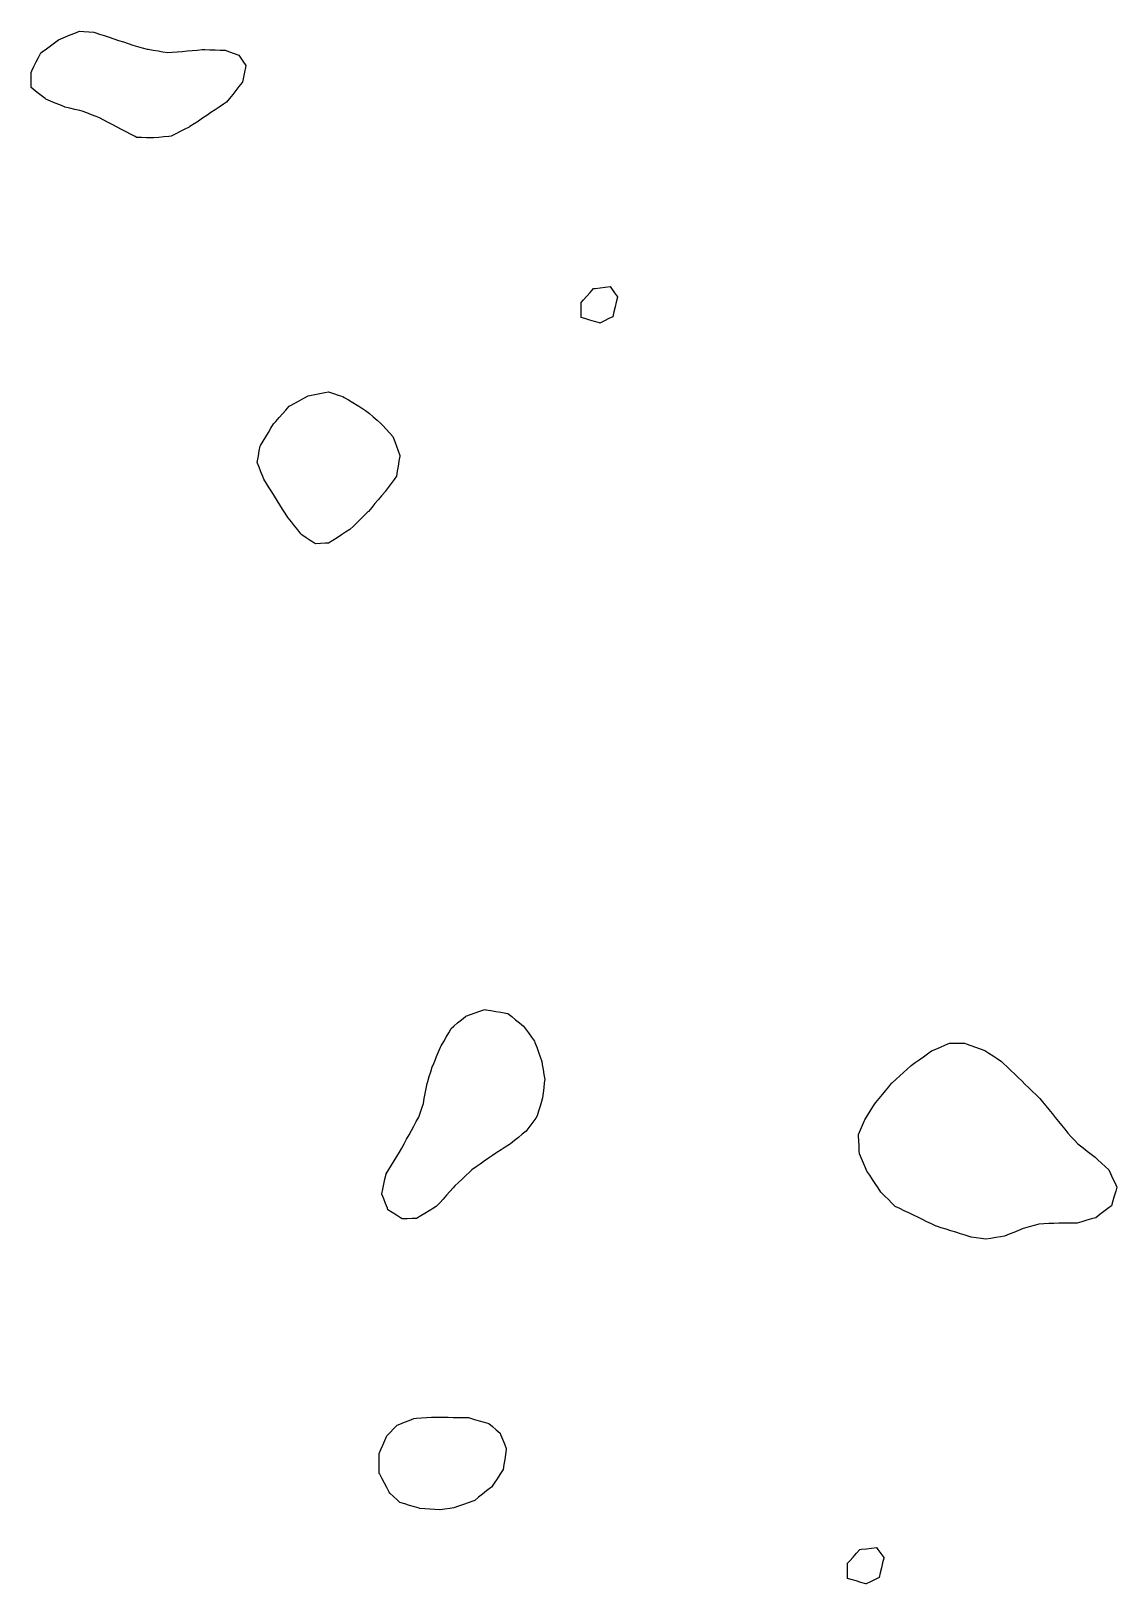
# Model space of a CAD drawing. Header units: millimetres. Extents: x 230 to 3347, y 514 to 5196.
# Drawn here: x 2498.2 to 2714, y 2595 to 2903.4 of the extents above; entities that cross this region are included whole.
import ezdxf

# ---------------------------------------------------------------- set-up
doc = ezdxf.new("R2010")
doc.units = ezdxf.units.MM
for name, color, linetype in [('ALL_HOLES', 1, 'Continuous'), ('OUTLINE_ISLAND_01_HOLE_132', 1, 'Continuous'), ('OUTLINE_ISLAND_01_HOLE_136', 1, 'Continuous'), ('OUTLINE_ISLAND_01_HOLE_141', 1, 'Continuous'), ('OUTLINE_ISLAND_01_HOLE_143', 1, 'Continuous'), ('OUTLINE_ISLAND_01_HOLE_149', 1, 'Continuous'), ('OUTLINE_ISLAND_01_HOLE_150', 1, 'Continuous'), ('OUTLINE_ISLAND_01_HOLE_156', 1, 'Continuous')]:
    doc.layers.add(name, color=color, linetype=linetype)

msp = doc.modelspace()

# ---------------------------------------------------------------- linework, layer by layer
at = {"layer": 'ALL_HOLES'}
for points in [[(2498.1943, 2892.2482), (2498.1943, 2893.2482), (2498.1943, 2894.2482), (2498.1943, 2895.2482), (2498.3299, 2895.521), (2498.7752, 2896.4164), (2499.2205, 2897.3117), (2499.6658, 2898.2071), (2500.1111, 2899.1025), (2500.4351, 2899.3386), (2501.2432, 2899.9276), (2502.0513, 2900.5166), (2502.8594, 2901.1057), (2503.6675, 2901.6947), (2504.1262, 2901.8889), (2505.047, 2902.2788), (2505.9679, 2902.6687), (2506.8887, 2903.0586), (2507.8096, 2903.4484), (2508.6692, 2903.3821), (2509.6662, 2903.305), (2510.6633, 2903.228), (2510.8505, 2903.1665), (2511.8005, 2902.8543), (2512.7505, 2902.5421), (2513.7006, 2902.2299), (2514.6506, 2901.9177), (2515.6006, 2901.6055), (2516.5506, 2901.2934), (2517.5006, 2900.9812), (2518.4506, 2900.669), (2519.3433, 2900.4132), (2520.3046, 2900.1378), (2521.2659, 2899.8624), (2521.452, 2899.831), (2522.438, 2899.6644), (2523.424, 2899.4979), (2524.4101, 2899.3313), (2525.3961, 2899.1647), (2526.2134, 2899.2373), (2527.2095, 2899.3257), (2528.2055, 2899.4142), (2529.2016, 2899.5026), (2530.1977, 2899.5911), (2531.1938, 2899.6795), (2532.1899, 2899.7679), (2532.7499, 2899.7524), (2533.7495, 2899.7246), (2534.7491, 2899.6968), (2535.7488, 2899.669), (2536.7484, 2899.6412), (2537.6151, 2899.3289), (2538.5559, 2898.99), (2539.4967, 2898.6511), (2539.7443, 2898.2807), (2540.3, 2897.4494), (2540.8557, 2896.618), (2540.7794, 2896.2348), (2540.5839, 2895.2541), (2540.3885, 2894.2734), (2540.1931, 2893.2927), (2540.1271, 2893.2095), (2539.5049, 2892.4267), (2538.8828, 2891.6438), (2538.2606, 2890.8609), (2537.6384, 2890.078), (2537.0163, 2889.2951), (2536.4373, 2888.9091), (2535.6052, 2888.3544), (2534.7732, 2887.7997), (2533.9411, 2887.245), (2533.109, 2886.6903), (2532.277, 2886.1356), (2531.4449, 2885.5809), (2530.6129, 2885.0262), (2529.7808, 2884.4715), (2529.6182, 2884.3891), (2528.7263, 2883.9369), (2527.8344, 2883.4847), (2526.9424, 2883.0325), (2526.0505, 2882.5803), (2525.5882, 2882.5329), (2524.5934, 2882.431), (2523.5986, 2882.3291), (2522.6038, 2882.2273), (2522.1648, 2882.2392), (2521.1652, 2882.2663), (2520.1655, 2882.2935), (2519.1659, 2882.3207), (2518.854, 2882.4846), (2517.9688, 2882.9499), (2517.0837, 2883.4152), (2516.1985, 2883.8805), (2515.3133, 2884.3458), (2514.4282, 2884.8111), (2513.543, 2885.2764), (2512.6579, 2885.7416), (2511.7727, 2886.2069), (2511.1667, 2886.4448), (2510.2359, 2886.8103), (2509.3051, 2887.1757), (2508.3742, 2887.5412), (2507.8585, 2887.6625), (2506.8851, 2887.8914), (2505.9117, 2888.1204), (2504.9382, 2888.3494), (2504.8353, 2888.3919), (2503.911, 2888.7736), (2502.9868, 2889.1552), (2502.0625, 2889.5369), (2501.1382, 2889.9186), (2500.999, 2890.0288), (2500.2148, 2890.6493), (2499.4306, 2891.2699), (2498.6464, 2891.8904)], [(2607.5418, 2846.561), (2607.5418, 2847.561), (2607.5418, 2848.561), (2607.5418, 2849.561), (2607.9673, 2850.0399), (2608.6314, 2850.7876), (2609.2955, 2851.5352), (2609.9596, 2852.2828), (2610.2977, 2852.3267), (2611.2894, 2852.4554), (2612.281, 2852.5841), (2613.2727, 2852.7128), (2613.5704, 2852.2962), (2614.1518, 2851.4826), (2614.7332, 2850.669), (2614.7148, 2850.5914), (2614.4835, 2849.6185), (2614.2522, 2848.6456), (2614.021, 2847.6727), (2613.7897, 2846.6998), (2613.0189, 2846.3247), (2612.1197, 2845.8872), (2611.2205, 2845.4497), (2611.1395, 2845.4741), (2610.1822, 2845.7633), (2609.2249, 2846.0525), (2608.2677, 2846.3417)], [(2557.3192, 2831.7795), (2558.2679, 2831.4633), (2559.2166, 2831.1471), (2560.1653, 2830.831), (2560.4066, 2830.6852), (2561.2624, 2830.1679), (2562.1182, 2829.6507), (2562.9741, 2829.1334), (2563.8299, 2828.6162), (2564.6857, 2828.0989), (2565.4269, 2827.4702), (2566.1895, 2826.8233), (2566.9521, 2826.1765), (2567.7147, 2825.5296), (2568.076, 2825.1348), (2568.7511, 2824.3971), (2569.4263, 2823.6594), (2570.1014, 2822.9217), (2570.1113, 2822.8943), (2570.4527, 2821.9544), (2570.7941, 2821.0144), (2571.1354, 2820.0745), (2571.4768, 2819.1346), (2571.451, 2818.9796), (2571.2866, 2817.9932), (2571.1222, 2817.0068), (2570.9578, 2816.0204), (2570.7934, 2815.034), (2570.336, 2814.405), (2569.7479, 2813.5963), (2569.1598, 2812.7875), (2568.5717, 2811.9787), (2568.4776, 2811.8677), (2567.8309, 2811.105), (2567.1841, 2810.3423), (2566.5374, 2809.5796), (2565.8907, 2808.8169), (2565.2439, 2808.0542), (2565.1198, 2807.9321), (2564.4068, 2807.2309), (2563.6939, 2806.5296), (2562.981, 2805.8284), (2562.2681, 2805.1271), (2561.5551, 2804.4259), (2561.55, 2804.4227), (2560.7039, 2803.8896), (2559.8578, 2803.3565), (2559.0118, 2802.8234), (2558.1657, 2802.2904), (2557.3196, 2801.7573), (2556.7183, 2801.7194), (2555.7203, 2801.6564), (2554.7223, 2801.5935), (2554.5244, 2801.7222), (2553.6862, 2802.2676), (2552.848, 2802.813), (2552.0098, 2803.3583), (2551.8095, 2803.6085), (2551.1843, 2804.389), (2550.5591, 2805.1694), (2549.9339, 2805.9499), (2549.3088, 2806.7304), (2549.2497, 2806.8242), (2548.7168, 2807.6704), (2548.1839, 2808.5166), (2547.651, 2809.3628), (2547.1181, 2810.209), (2546.5853, 2811.0552), (2546.0524, 2811.9014), (2545.5195, 2812.7476), (2544.9866, 2813.5937), (2544.4537, 2814.4399), (2544.2447, 2814.9563), (2543.8695, 2815.8832), (2543.4942, 2816.8101), (2543.119, 2817.7371), (2543.182, 2818.0784), (2543.3635, 2819.0617), (2543.545, 2820.0451), (2543.7265, 2821.0285), (2543.8014, 2821.1525), (2544.3186, 2822.0083), (2544.8358, 2822.8642), (2545.353, 2823.7201), (2545.8702, 2824.5759), (2546.3874, 2825.4318), (2546.8174, 2825.9171), (2547.4806, 2826.6655), (2548.1438, 2827.414), (2548.807, 2828.1624), (2549.4702, 2828.9108), (2549.7412, 2829.0591), (2550.6184, 2829.5391), (2551.4957, 2830.0191), (2552.3729, 2830.4992), (2553.2502, 2830.9792), (2553.6254, 2831.053), (2554.6066, 2831.246), (2555.5878, 2831.439), (2556.569, 2831.6319)], [(2592.9285, 2708.3228), (2593.7093, 2707.6981), (2594.4902, 2707.0734), (2595.2711, 2706.4487), (2596.052, 2705.824), (2596.4633, 2705.2601), (2597.0525, 2704.4521), (2597.6417, 2703.6442), (2598.231, 2702.8362), (2598.3344, 2702.5475), (2598.6716, 2701.6061), (2599.0088, 2700.6647), (2599.346, 2699.7232), (2599.6832, 2698.7818), (2599.7811, 2698.1818), (2599.9422, 2697.1948), (2600.1033, 2696.2079), (2600.2644, 2695.2209), (2600.1882, 2694.5655), (2600.0728, 2693.5722), (2599.9573, 2692.5789), (2599.8418, 2691.5855), (2599.6244, 2690.8459), (2599.3424, 2689.8864), (2599.0605, 2688.927), (2598.7785, 2687.9676), (2598.4842, 2687.5545), (2597.904, 2686.74), (2597.3238, 2685.9256), (2596.7435, 2685.1111), (2596.5783, 2684.9742), (2595.8081, 2684.3365), (2595.0379, 2683.6987), (2594.2676, 2683.0609), (2593.4974, 2682.4231), (2593.2771, 2682.2827), (2592.4336, 2681.7455), (2591.5902, 2681.2083), (2590.7467, 2680.6711), (2589.9032, 2680.1339), (2589.8979, 2680.1302), (2589.0785, 2679.5571), (2588.259, 2678.9839), (2587.4396, 2678.4107), (2586.6202, 2677.8376), (2585.8007, 2677.2644), (2585.3044, 2676.8004), (2584.5739, 2676.1175), (2583.8433, 2675.4347), (2583.1128, 2674.7518), (2582.3823, 2674.0689), (2582.0557, 2673.7021), (2581.3907, 2672.9553), (2580.7257, 2672.2085), (2580.0607, 2671.4617), (2579.3956, 2670.7148), (2578.7306, 2669.968), (2578.1918, 2669.6453), (2577.3339, 2669.1316), (2576.4759, 2668.6178), (2575.618, 2668.104), (2574.7601, 2667.5903), (2573.9235, 2667.5702), (2572.9238, 2667.5463), (2571.9241, 2667.5223), (2571.6417, 2667.705), (2570.8021, 2668.2482), (2569.9624, 2668.7914), (2569.1228, 2669.3345), (2568.999, 2669.6567), (2568.6401, 2670.5901), (2568.2812, 2671.5235), (2567.9223, 2672.4568), (2567.9234, 2672.462), (2568.1251, 2673.4415), (2568.3267, 2674.4209), (2568.5284, 2675.4004), (2568.7301, 2676.3798), (2568.7892, 2676.4761), (2569.3124, 2677.3284), (2569.8355, 2678.1807), (2570.3586, 2679.0329), (2570.8817, 2679.8852), (2571.4048, 2680.7375), (2571.8636, 2681.5747), (2572.3442, 2682.4517), (2572.8247, 2683.3286), (2573.3053, 2684.2056), (2573.7858, 2685.0826), (2574.2664, 2685.9595), (2574.7469, 2686.8365), (2575.2274, 2687.7135), (2575.5065, 2688.5335), (2575.8286, 2689.4802), (2576.1507, 2690.4269), (2576.1537, 2690.443), (2576.3348, 2691.4265), (2576.5158, 2692.41), (2576.6968, 2693.3935), (2576.8779, 2694.3769), (2577.0228, 2694.8378), (2577.3229, 2695.7917), (2577.6229, 2696.7457), (2577.923, 2697.6996), (2578.0199, 2697.9326), (2578.404, 2698.8559), (2578.7881, 2699.7791), (2579.1723, 2700.7024), (2579.5564, 2701.6257), (2579.7029, 2701.8825), (2580.1982, 2702.7512), (2580.6935, 2703.62), (2581.1888, 2704.4887), (2581.6841, 2705.3574), (2582.204, 2705.7956), (2582.9686, 2706.4401), (2583.7332, 2707.0846), (2584.4978, 2707.7292), (2584.5724, 2707.7553), (2585.5161, 2708.0862), (2586.4597, 2708.4171), (2587.4034, 2708.748), (2588.347, 2709.0789), (2588.5828, 2709.04), (2589.5694, 2708.8772), (2590.5561, 2708.7143), (2591.5427, 2708.5515), (2592.5294, 2708.3886)], [(2662.6355, 2684.3033), (2663.0294, 2685.2225), (2663.4232, 2686.1416), (2663.8171, 2687.0608), (2663.903, 2687.1985), (2664.4324, 2688.0468), (2664.9618, 2688.8952), (2665.4912, 2689.7436), (2666.0206, 2690.5919), (2666.0825, 2690.6666), (2666.7207, 2691.4364), (2667.3589, 2692.2063), (2667.9971, 2692.9762), (2668.6353, 2693.7461), (2669.2734, 2694.516), (2669.3354, 2694.5726), (2670.0736, 2695.2471), (2670.8118, 2695.9217), (2671.5499, 2696.5963), (2672.2881, 2697.2709), (2673.0263, 2697.9455), (2673.0741, 2697.9793), (2673.8905, 2698.5568), (2674.7069, 2699.1343), (2675.5233, 2699.7119), (2676.3396, 2700.2894), (2677.156, 2700.8669), (2677.9689, 2701.221), (2678.8857, 2701.6204), (2679.8025, 2702.0197), (2680.7193, 2702.4191), (2681.6574, 2702.4256), (2682.6573, 2702.4325), (2683.6573, 2702.4394), (2683.9903, 2702.3192), (2684.9308, 2701.9795), (2685.8714, 2701.6399), (2686.8119, 2701.3002), (2687.7525, 2700.9606), (2688.5176, 2700.4556), (2689.3522, 2699.9047), (2690.1867, 2699.3538), (2691.0213, 2698.8029), (2691.4509, 2698.389), (2692.1711, 2697.6952), (2692.8912, 2697.0014), (2693.6114, 2696.3075), (2694.3315, 2695.6137), (2695.0517, 2694.9199), (2695.7718, 2694.2261), (2696.492, 2693.5323), (2697.2121, 2692.8385), (2697.9323, 2692.1447), (2698.6525, 2691.4508), (2699.1969, 2690.777), (2699.8253, 2689.9992), (2700.4538, 2689.2214), (2701.0823, 2688.4436), (2701.7108, 2687.6657), (2702.3392, 2686.8879), (2702.9677, 2686.1101), (2703.5962, 2685.3322), (2704.2247, 2684.5544), (2704.8328, 2683.9), (2705.5135, 2683.1675), (2706.1942, 2682.4349), (2706.463, 2682.2256), (2707.252, 2681.6112), (2708.041, 2680.9969), (2708.83, 2680.3825), (2709.619, 2679.7681), (2710.1523, 2679.2744), (2710.8862, 2678.595), (2711.62, 2677.9157), (2712.3538, 2677.2364), (2712.6862, 2676.5409), (2713.1174, 2675.6386), (2713.5487, 2674.7364), (2713.9799, 2673.8342), (2713.7326, 2672.9949), (2713.45, 2672.0356), (2713.1674, 2671.0764), (2712.8848, 2670.1172), (2712.164, 2669.5701), (2711.3675, 2668.9655), (2710.5709, 2668.361), (2709.7743, 2667.7564), (2708.9444, 2667.5141), (2707.9845, 2667.2338), (2707.0246, 2666.9535), (2706.0647, 2666.6732), (2705.6871, 2666.6726), (2704.6871, 2666.671), (2703.6871, 2666.6694), (2702.6871, 2666.6678), (2702.4345, 2666.6578), (2701.4353, 2666.6183), (2700.436, 2666.5787), (2699.4368, 2666.5392), (2698.4376, 2666.4997), (2697.4995, 2666.2333), (2696.5376, 2665.9602), (2695.5756, 2665.687), (2695.3139, 2665.5811), (2694.387, 2665.2057), (2693.4601, 2664.8304), (2692.5332, 2664.4551), (2691.6063, 2664.0797), (2690.8834, 2663.964), (2689.896, 2663.8059), (2688.9085, 2663.6479), (2687.9211, 2663.4898), (2687.0207, 2663.6116), (2686.0298, 2663.7456), (2685.0388, 2663.8797), (2684.7929, 2663.9571), (2683.839, 2664.2572), (2682.8851, 2664.5574), (2681.9312, 2664.8575), (2680.9773, 2665.1576), (2680.0234, 2665.4578), (2679.0695, 2665.7579), (2678.1156, 2666.0581), (2678.0335, 2666.0975), (2677.1322, 2666.5306), (2676.2309, 2666.9637), (2675.3295, 2667.3968), (2674.4282, 2667.8299), (2673.5268, 2668.263), (2672.6255, 2668.6961), (2671.7242, 2669.1293), (2670.8228, 2669.5624), (2669.9215, 2669.9955), (2669.2609, 2670.6497), (2668.5504, 2671.3534), (2667.8399, 2672.057), (2667.1294, 2672.7607), (2667.0672, 2672.8543), (2666.5137, 2673.6872), (2665.9602, 2674.5201), (2665.4068, 2675.3529), (2664.8533, 2676.1858), (2664.2998, 2677.0187), (2664.0066, 2677.6806), (2663.6016, 2678.5949), (2663.1966, 2679.5093), (2662.7916, 2680.4236), (2662.7669, 2681.0376), (2662.7267, 2682.0368), (2662.6865, 2683.0359), (2662.6463, 2684.0351)], [(2567.3975, 2616.9479), (2567.3975, 2617.9479), (2567.3975, 2618.9479), (2567.3975, 2619.9479), (2567.3975, 2620.9479), (2567.7105, 2621.685), (2568.1015, 2622.6054), (2568.4924, 2623.5258), (2568.8834, 2624.4462), (2569.5393, 2625.1118), (2570.2413, 2625.824), (2570.9433, 2626.5362), (2571.4506, 2626.7429), (2572.3767, 2627.1202), (2573.3028, 2627.4974), (2574.2289, 2627.8747), (2574.8049, 2627.919), (2575.802, 2627.9957), (2576.799, 2628.0724), (2577.7961, 2628.1491), (2578.1068, 2628.1446), (2579.1067, 2628.1304), (2580.1066, 2628.1162), (2581.1065, 2628.1019), (2582.1064, 2628.0877), (2583.1063, 2628.0735), (2584.1062, 2628.0592), (2585.1061, 2628.045), (2585.3293, 2627.9808), (2586.2904, 2627.7044), (2587.2514, 2627.4281), (2588.2125, 2627.1517), (2589.1735, 2626.8753), (2589.8839, 2626.2628), (2590.6413, 2625.6098), (2591.3986, 2624.9568), (2591.5143, 2624.6686), (2591.887, 2623.7406), (2592.2596, 2622.8127), (2592.6323, 2621.8847), (2592.603, 2621.6816), (2592.4604, 2620.6918), (2592.3177, 2619.702), (2592.1751, 2618.7122), (2592.0324, 2617.7225), (2591.9105, 2617.5424), (2591.3498, 2616.7144), (2590.7891, 2615.8864), (2590.2284, 2615.0583), (2589.6677, 2614.2303), (2589.4911, 2614.091), (2588.706, 2613.4716), (2587.9209, 2612.8523), (2587.1358, 2612.2329), (2586.3507, 2611.6135), (2585.9812, 2611.4813), (2585.0396, 2611.1446), (2584.098, 2610.8079), (2583.1564, 2610.4711), (2582.2148, 2610.1344), (2581.4409, 2610.0148), (2580.4527, 2609.862), (2579.4644, 2609.7092), (2579.4573, 2609.7097), (2578.4599, 2609.7822), (2577.4625, 2609.8547), (2576.4652, 2609.9272), (2575.4678, 2609.9997), (2575.3238, 2610.0421), (2574.3645, 2610.3242), (2573.4051, 2610.6064), (2572.4458, 2610.8886), (2571.4864, 2611.1708), (2570.9287, 2611.694), (2570.1993, 2612.3781), (2569.47, 2613.0623), (2569.3614, 2613.2659), (2568.8908, 2614.1482), (2568.4202, 2615.0306), (2567.9495, 2615.9129), (2567.4789, 2616.7952)], [(2660.452, 2596.12), (2660.452, 2597.12), (2660.452, 2598.12), (2660.452, 2599.12), (2660.8774, 2599.599), (2661.5414, 2600.3467), (2662.2055, 2601.0944), (2662.8695, 2601.8421), (2663.2075, 2601.8859), (2664.1992, 2602.0147), (2665.1909, 2602.1434), (2666.1826, 2602.2721), (2666.4802, 2601.8556), (2667.0617, 2601.042), (2667.6431, 2600.2284), (2667.6248, 2600.1512), (2667.3935, 2599.1783), (2667.1623, 2598.2054), (2666.931, 2597.2325), (2666.6997, 2596.2596), (2665.9296, 2595.8847), (2665.0305, 2595.447), (2664.1314, 2595.0093), (2664.0516, 2595.0334), (2663.0942, 2595.3224), (2662.1369, 2595.6114), (2661.1795, 2595.9004)]]:
    msp.add_lwpolyline(points, close=True, dxfattribs=at)
at = {"layer": 'OUTLINE_ISLAND_01_HOLE_132'}
msp.add_lwpolyline([(2660.452, 2596.12), (2660.452, 2597.12), (2660.452, 2598.12), (2660.452, 2599.12), (2660.8774, 2599.599), (2661.5414, 2600.3467), (2662.2055, 2601.0944), (2662.8695, 2601.8421), (2663.2075, 2601.8859), (2664.1992, 2602.0147), (2665.1909, 2602.1434), (2666.1826, 2602.2721), (2666.4802, 2601.8556), (2667.0617, 2601.042), (2667.6431, 2600.2284), (2667.6248, 2600.1512), (2667.3935, 2599.1783), (2667.1623, 2598.2054), (2666.931, 2597.2325), (2666.6997, 2596.2596), (2665.9296, 2595.8847), (2665.0305, 2595.447), (2664.1314, 2595.0093), (2664.0516, 2595.0334), (2663.0942, 2595.3224), (2662.1369, 2595.6114), (2661.1795, 2595.9004)], close=True, dxfattribs=at)
at = {"layer": 'OUTLINE_ISLAND_01_HOLE_136'}
msp.add_lwpolyline([(2567.3975, 2616.9479), (2567.3975, 2617.9479), (2567.3975, 2618.9479), (2567.3975, 2619.9479), (2567.3975, 2620.9479), (2567.7105, 2621.685), (2568.1015, 2622.6054), (2568.4924, 2623.5258), (2568.8834, 2624.4462), (2569.5393, 2625.1118), (2570.2413, 2625.824), (2570.9433, 2626.5362), (2571.4506, 2626.7429), (2572.3767, 2627.1202), (2573.3028, 2627.4974), (2574.2289, 2627.8747), (2574.8049, 2627.919), (2575.802, 2627.9957), (2576.799, 2628.0724), (2577.7961, 2628.1491), (2578.1068, 2628.1446), (2579.1067, 2628.1304), (2580.1066, 2628.1162), (2581.1065, 2628.1019), (2582.1064, 2628.0877), (2583.1063, 2628.0735), (2584.1062, 2628.0592), (2585.1061, 2628.045), (2585.3293, 2627.9808), (2586.2904, 2627.7044), (2587.2514, 2627.4281), (2588.2125, 2627.1517), (2589.1735, 2626.8753), (2589.8839, 2626.2628), (2590.6413, 2625.6098), (2591.3986, 2624.9568), (2591.5143, 2624.6686), (2591.887, 2623.7406), (2592.2596, 2622.8127), (2592.6323, 2621.8847), (2592.603, 2621.6816), (2592.4604, 2620.6918), (2592.3177, 2619.702), (2592.1751, 2618.7122), (2592.0324, 2617.7225), (2591.9105, 2617.5424), (2591.3498, 2616.7144), (2590.7891, 2615.8864), (2590.2284, 2615.0583), (2589.6677, 2614.2303), (2589.4911, 2614.091), (2588.706, 2613.4716), (2587.9209, 2612.8523), (2587.1358, 2612.2329), (2586.3507, 2611.6135), (2585.9812, 2611.4813), (2585.0396, 2611.1446), (2584.098, 2610.8079), (2583.1564, 2610.4711), (2582.2148, 2610.1344), (2581.4409, 2610.0148), (2580.4527, 2609.862), (2579.4644, 2609.7092), (2579.4573, 2609.7097), (2578.4599, 2609.7822), (2577.4625, 2609.8547), (2576.4652, 2609.9272), (2575.4678, 2609.9997), (2575.3238, 2610.0421), (2574.3645, 2610.3242), (2573.4051, 2610.6064), (2572.4458, 2610.8886), (2571.4864, 2611.1708), (2570.9287, 2611.694), (2570.1993, 2612.3781), (2569.47, 2613.0623), (2569.3614, 2613.2659), (2568.8908, 2614.1482), (2568.4202, 2615.0306), (2567.9495, 2615.9129), (2567.4789, 2616.7952)], close=True, dxfattribs=at)
at = {"layer": 'OUTLINE_ISLAND_01_HOLE_141'}
msp.add_lwpolyline([(2662.6355, 2684.3033), (2663.0294, 2685.2225), (2663.4232, 2686.1416), (2663.8171, 2687.0608), (2663.903, 2687.1985), (2664.4324, 2688.0468), (2664.9618, 2688.8952), (2665.4912, 2689.7436), (2666.0206, 2690.5919), (2666.0825, 2690.6666), (2666.7207, 2691.4364), (2667.3589, 2692.2063), (2667.9971, 2692.9762), (2668.6353, 2693.7461), (2669.2734, 2694.516), (2669.3354, 2694.5726), (2670.0736, 2695.2471), (2670.8118, 2695.9217), (2671.5499, 2696.5963), (2672.2881, 2697.2709), (2673.0263, 2697.9455), (2673.0741, 2697.9793), (2673.8905, 2698.5568), (2674.7069, 2699.1343), (2675.5233, 2699.7119), (2676.3396, 2700.2894), (2677.156, 2700.8669), (2677.9689, 2701.221), (2678.8857, 2701.6204), (2679.8025, 2702.0197), (2680.7193, 2702.4191), (2681.6574, 2702.4256), (2682.6573, 2702.4325), (2683.6573, 2702.4394), (2683.9903, 2702.3192), (2684.9308, 2701.9795), (2685.8714, 2701.6399), (2686.8119, 2701.3002), (2687.7525, 2700.9606), (2688.5176, 2700.4556), (2689.3522, 2699.9047), (2690.1867, 2699.3538), (2691.0213, 2698.8029), (2691.4509, 2698.389), (2692.1711, 2697.6952), (2692.8912, 2697.0014), (2693.6114, 2696.3075), (2694.3315, 2695.6137), (2695.0517, 2694.9199), (2695.7718, 2694.2261), (2696.492, 2693.5323), (2697.2121, 2692.8385), (2697.9323, 2692.1447), (2698.6525, 2691.4508), (2699.1969, 2690.777), (2699.8253, 2689.9992), (2700.4538, 2689.2214), (2701.0823, 2688.4436), (2701.7108, 2687.6657), (2702.3392, 2686.8879), (2702.9677, 2686.1101), (2703.5962, 2685.3322), (2704.2247, 2684.5544), (2704.8328, 2683.9), (2705.5135, 2683.1675), (2706.1942, 2682.4349), (2706.463, 2682.2256), (2707.252, 2681.6112), (2708.041, 2680.9969), (2708.83, 2680.3825), (2709.619, 2679.7681), (2710.1523, 2679.2744), (2710.8862, 2678.595), (2711.62, 2677.9157), (2712.3538, 2677.2364), (2712.6862, 2676.5409), (2713.1174, 2675.6386), (2713.5487, 2674.7364), (2713.9799, 2673.8342), (2713.7326, 2672.9949), (2713.45, 2672.0356), (2713.1674, 2671.0764), (2712.8848, 2670.1172), (2712.164, 2669.5701), (2711.3675, 2668.9655), (2710.5709, 2668.361), (2709.7743, 2667.7564), (2708.9444, 2667.5141), (2707.9845, 2667.2338), (2707.0246, 2666.9535), (2706.0647, 2666.6732), (2705.6871, 2666.6726), (2704.6871, 2666.671), (2703.6871, 2666.6694), (2702.6871, 2666.6678), (2702.4345, 2666.6578), (2701.4353, 2666.6183), (2700.436, 2666.5787), (2699.4368, 2666.5392), (2698.4376, 2666.4997), (2697.4995, 2666.2333), (2696.5376, 2665.9602), (2695.5756, 2665.687), (2695.3139, 2665.5811), (2694.387, 2665.2057), (2693.4601, 2664.8304), (2692.5332, 2664.4551), (2691.6063, 2664.0797), (2690.8834, 2663.964), (2689.896, 2663.8059), (2688.9085, 2663.6479), (2687.9211, 2663.4898), (2687.0207, 2663.6116), (2686.0298, 2663.7456), (2685.0388, 2663.8797), (2684.7929, 2663.9571), (2683.839, 2664.2572), (2682.8851, 2664.5574), (2681.9312, 2664.8575), (2680.9773, 2665.1576), (2680.0234, 2665.4578), (2679.0695, 2665.7579), (2678.1156, 2666.0581), (2678.0335, 2666.0975), (2677.1322, 2666.5306), (2676.2309, 2666.9637), (2675.3295, 2667.3968), (2674.4282, 2667.8299), (2673.5268, 2668.263), (2672.6255, 2668.6961), (2671.7242, 2669.1293), (2670.8228, 2669.5624), (2669.9215, 2669.9955), (2669.2609, 2670.6497), (2668.5504, 2671.3534), (2667.8399, 2672.057), (2667.1294, 2672.7607), (2667.0672, 2672.8543), (2666.5137, 2673.6872), (2665.9602, 2674.5201), (2665.4068, 2675.3529), (2664.8533, 2676.1858), (2664.2998, 2677.0187), (2664.0066, 2677.6806), (2663.6016, 2678.5949), (2663.1966, 2679.5093), (2662.7916, 2680.4236), (2662.7669, 2681.0376), (2662.7267, 2682.0368), (2662.6865, 2683.0359), (2662.6463, 2684.0351)], close=True, dxfattribs=at)
at = {"layer": 'OUTLINE_ISLAND_01_HOLE_143'}
msp.add_lwpolyline([(2592.9285, 2708.3228), (2593.7093, 2707.6981), (2594.4902, 2707.0734), (2595.2711, 2706.4487), (2596.052, 2705.824), (2596.4633, 2705.2601), (2597.0525, 2704.4521), (2597.6417, 2703.6442), (2598.231, 2702.8362), (2598.3344, 2702.5475), (2598.6716, 2701.6061), (2599.0088, 2700.6647), (2599.346, 2699.7232), (2599.6832, 2698.7818), (2599.7811, 2698.1818), (2599.9422, 2697.1948), (2600.1033, 2696.2079), (2600.2644, 2695.2209), (2600.1882, 2694.5655), (2600.0728, 2693.5722), (2599.9573, 2692.5789), (2599.8418, 2691.5855), (2599.6244, 2690.8459), (2599.3424, 2689.8864), (2599.0605, 2688.927), (2598.7785, 2687.9676), (2598.4842, 2687.5545), (2597.904, 2686.74), (2597.3238, 2685.9256), (2596.7435, 2685.1111), (2596.5783, 2684.9742), (2595.8081, 2684.3365), (2595.0379, 2683.6987), (2594.2676, 2683.0609), (2593.4974, 2682.4231), (2593.2771, 2682.2827), (2592.4336, 2681.7455), (2591.5902, 2681.2083), (2590.7467, 2680.6711), (2589.9032, 2680.1339), (2589.8979, 2680.1302), (2589.0785, 2679.5571), (2588.259, 2678.9839), (2587.4396, 2678.4107), (2586.6202, 2677.8376), (2585.8007, 2677.2644), (2585.3044, 2676.8004), (2584.5739, 2676.1175), (2583.8433, 2675.4347), (2583.1128, 2674.7518), (2582.3823, 2674.0689), (2582.0557, 2673.7021), (2581.3907, 2672.9553), (2580.7257, 2672.2085), (2580.0607, 2671.4617), (2579.3956, 2670.7148), (2578.7306, 2669.968), (2578.1918, 2669.6453), (2577.3339, 2669.1316), (2576.4759, 2668.6178), (2575.618, 2668.104), (2574.7601, 2667.5903), (2573.9235, 2667.5702), (2572.9238, 2667.5463), (2571.9241, 2667.5223), (2571.6417, 2667.705), (2570.8021, 2668.2482), (2569.9624, 2668.7914), (2569.1228, 2669.3345), (2568.999, 2669.6567), (2568.6401, 2670.5901), (2568.2812, 2671.5235), (2567.9223, 2672.4568), (2567.9234, 2672.462), (2568.1251, 2673.4415), (2568.3267, 2674.4209), (2568.5284, 2675.4004), (2568.7301, 2676.3798), (2568.7892, 2676.4761), (2569.3124, 2677.3284), (2569.8355, 2678.1807), (2570.3586, 2679.0329), (2570.8817, 2679.8852), (2571.4048, 2680.7375), (2571.8636, 2681.5747), (2572.3442, 2682.4517), (2572.8247, 2683.3286), (2573.3053, 2684.2056), (2573.7858, 2685.0826), (2574.2664, 2685.9595), (2574.7469, 2686.8365), (2575.2274, 2687.7135), (2575.5065, 2688.5335), (2575.8286, 2689.4802), (2576.1507, 2690.4269), (2576.1537, 2690.443), (2576.3348, 2691.4265), (2576.5158, 2692.41), (2576.6968, 2693.3935), (2576.8779, 2694.3769), (2577.0228, 2694.8378), (2577.3229, 2695.7917), (2577.6229, 2696.7457), (2577.923, 2697.6996), (2578.0199, 2697.9326), (2578.404, 2698.8559), (2578.7881, 2699.7791), (2579.1723, 2700.7024), (2579.5564, 2701.6257), (2579.7029, 2701.8825), (2580.1982, 2702.7512), (2580.6935, 2703.62), (2581.1888, 2704.4887), (2581.6841, 2705.3574), (2582.204, 2705.7956), (2582.9686, 2706.4401), (2583.7332, 2707.0846), (2584.4978, 2707.7292), (2584.5724, 2707.7553), (2585.5161, 2708.0862), (2586.4597, 2708.4171), (2587.4034, 2708.748), (2588.347, 2709.0789), (2588.5828, 2709.04), (2589.5694, 2708.8772), (2590.5561, 2708.7143), (2591.5427, 2708.5515), (2592.5294, 2708.3886)], close=True, dxfattribs=at)
at = {"layer": 'OUTLINE_ISLAND_01_HOLE_149'}
msp.add_lwpolyline([(2557.3192, 2831.7795), (2558.2679, 2831.4633), (2559.2166, 2831.1471), (2560.1653, 2830.831), (2560.4066, 2830.6852), (2561.2624, 2830.1679), (2562.1182, 2829.6507), (2562.9741, 2829.1334), (2563.8299, 2828.6162), (2564.6857, 2828.0989), (2565.4269, 2827.4702), (2566.1895, 2826.8233), (2566.9521, 2826.1765), (2567.7147, 2825.5296), (2568.076, 2825.1348), (2568.7511, 2824.3971), (2569.4263, 2823.6594), (2570.1014, 2822.9217), (2570.1113, 2822.8943), (2570.4527, 2821.9544), (2570.7941, 2821.0144), (2571.1354, 2820.0745), (2571.4768, 2819.1346), (2571.451, 2818.9796), (2571.2866, 2817.9932), (2571.1222, 2817.0068), (2570.9578, 2816.0204), (2570.7934, 2815.034), (2570.336, 2814.405), (2569.7479, 2813.5963), (2569.1598, 2812.7875), (2568.5717, 2811.9787), (2568.4776, 2811.8677), (2567.8309, 2811.105), (2567.1841, 2810.3423), (2566.5374, 2809.5796), (2565.8907, 2808.8169), (2565.2439, 2808.0542), (2565.1198, 2807.9321), (2564.4068, 2807.2309), (2563.6939, 2806.5296), (2562.981, 2805.8284), (2562.2681, 2805.1271), (2561.5551, 2804.4259), (2561.55, 2804.4227), (2560.7039, 2803.8896), (2559.8578, 2803.3565), (2559.0118, 2802.8234), (2558.1657, 2802.2904), (2557.3196, 2801.7573), (2556.7183, 2801.7194), (2555.7203, 2801.6564), (2554.7223, 2801.5935), (2554.5244, 2801.7222), (2553.6862, 2802.2676), (2552.848, 2802.813), (2552.0098, 2803.3583), (2551.8095, 2803.6085), (2551.1843, 2804.389), (2550.5591, 2805.1694), (2549.9339, 2805.9499), (2549.3088, 2806.7304), (2549.2497, 2806.8242), (2548.7168, 2807.6704), (2548.1839, 2808.5166), (2547.651, 2809.3628), (2547.1181, 2810.209), (2546.5853, 2811.0552), (2546.0524, 2811.9014), (2545.5195, 2812.7476), (2544.9866, 2813.5937), (2544.4537, 2814.4399), (2544.2447, 2814.9563), (2543.8695, 2815.8832), (2543.4942, 2816.8101), (2543.119, 2817.7371), (2543.182, 2818.0784), (2543.3635, 2819.0617), (2543.545, 2820.0451), (2543.7265, 2821.0285), (2543.8014, 2821.1525), (2544.3186, 2822.0083), (2544.8358, 2822.8642), (2545.353, 2823.7201), (2545.8702, 2824.5759), (2546.3874, 2825.4318), (2546.8174, 2825.9171), (2547.4806, 2826.6655), (2548.1438, 2827.414), (2548.807, 2828.1624), (2549.4702, 2828.9108), (2549.7412, 2829.0591), (2550.6184, 2829.5391), (2551.4957, 2830.0191), (2552.3729, 2830.4992), (2553.2502, 2830.9792), (2553.6254, 2831.053), (2554.6066, 2831.246), (2555.5878, 2831.439), (2556.569, 2831.6319)], close=True, dxfattribs=at)
at = {"layer": 'OUTLINE_ISLAND_01_HOLE_150'}
msp.add_lwpolyline([(2607.5418, 2846.561), (2607.5418, 2847.561), (2607.5418, 2848.561), (2607.5418, 2849.561), (2607.9673, 2850.0399), (2608.6314, 2850.7876), (2609.2955, 2851.5352), (2609.9596, 2852.2828), (2610.2977, 2852.3267), (2611.2894, 2852.4554), (2612.281, 2852.5841), (2613.2727, 2852.7128), (2613.5704, 2852.2962), (2614.1518, 2851.4826), (2614.7332, 2850.669), (2614.7148, 2850.5914), (2614.4835, 2849.6185), (2614.2522, 2848.6456), (2614.021, 2847.6727), (2613.7897, 2846.6998), (2613.0189, 2846.3247), (2612.1197, 2845.8872), (2611.2205, 2845.4497), (2611.1395, 2845.4741), (2610.1822, 2845.7633), (2609.2249, 2846.0525), (2608.2677, 2846.3417)], close=True, dxfattribs=at)
at = {"layer": 'OUTLINE_ISLAND_01_HOLE_156'}
msp.add_lwpolyline([(2498.1943, 2892.2482), (2498.1943, 2893.2482), (2498.1943, 2894.2482), (2498.1943, 2895.2482), (2498.3299, 2895.521), (2498.7752, 2896.4164), (2499.2205, 2897.3117), (2499.6658, 2898.2071), (2500.1111, 2899.1025), (2500.4351, 2899.3386), (2501.2432, 2899.9276), (2502.0513, 2900.5166), (2502.8594, 2901.1057), (2503.6675, 2901.6947), (2504.1262, 2901.8889), (2505.047, 2902.2788), (2505.9679, 2902.6687), (2506.8887, 2903.0586), (2507.8096, 2903.4484), (2508.6692, 2903.3821), (2509.6662, 2903.305), (2510.6633, 2903.228), (2510.8505, 2903.1665), (2511.8005, 2902.8543), (2512.7505, 2902.5421), (2513.7006, 2902.2299), (2514.6506, 2901.9177), (2515.6006, 2901.6055), (2516.5506, 2901.2934), (2517.5006, 2900.9812), (2518.4506, 2900.669), (2519.3433, 2900.4132), (2520.3046, 2900.1378), (2521.2659, 2899.8624), (2521.452, 2899.831), (2522.438, 2899.6644), (2523.424, 2899.4979), (2524.4101, 2899.3313), (2525.3961, 2899.1647), (2526.2134, 2899.2373), (2527.2095, 2899.3257), (2528.2055, 2899.4142), (2529.2016, 2899.5026), (2530.1977, 2899.5911), (2531.1938, 2899.6795), (2532.1899, 2899.7679), (2532.7499, 2899.7524), (2533.7495, 2899.7246), (2534.7491, 2899.6968), (2535.7488, 2899.669), (2536.7484, 2899.6412), (2537.6151, 2899.3289), (2538.5559, 2898.99), (2539.4967, 2898.6511), (2539.7443, 2898.2807), (2540.3, 2897.4494), (2540.8557, 2896.618), (2540.7794, 2896.2348), (2540.5839, 2895.2541), (2540.3885, 2894.2734), (2540.1931, 2893.2927), (2540.1271, 2893.2095), (2539.5049, 2892.4267), (2538.8828, 2891.6438), (2538.2606, 2890.8609), (2537.6384, 2890.078), (2537.0163, 2889.2951), (2536.4373, 2888.9091), (2535.6052, 2888.3544), (2534.7732, 2887.7997), (2533.9411, 2887.245), (2533.109, 2886.6903), (2532.277, 2886.1356), (2531.4449, 2885.5809), (2530.6129, 2885.0262), (2529.7808, 2884.4715), (2529.6182, 2884.3891), (2528.7263, 2883.9369), (2527.8344, 2883.4847), (2526.9424, 2883.0325), (2526.0505, 2882.5803), (2525.5882, 2882.5329), (2524.5934, 2882.431), (2523.5986, 2882.3291), (2522.6038, 2882.2273), (2522.1648, 2882.2392), (2521.1652, 2882.2663), (2520.1655, 2882.2935), (2519.1659, 2882.3207), (2518.854, 2882.4846), (2517.9688, 2882.9499), (2517.0837, 2883.4152), (2516.1985, 2883.8805), (2515.3133, 2884.3458), (2514.4282, 2884.8111), (2513.543, 2885.2764), (2512.6579, 2885.7416), (2511.7727, 2886.2069), (2511.1667, 2886.4448), (2510.2359, 2886.8103), (2509.3051, 2887.1757), (2508.3742, 2887.5412), (2507.8585, 2887.6625), (2506.8851, 2887.8914), (2505.9117, 2888.1204), (2504.9382, 2888.3494), (2504.8353, 2888.3919), (2503.911, 2888.7736), (2502.9868, 2889.1552), (2502.0625, 2889.5369), (2501.1382, 2889.9186), (2500.999, 2890.0288), (2500.2148, 2890.6493), (2499.4306, 2891.2699), (2498.6464, 2891.8904)], close=True, dxfattribs=at)

doc.saveas('drawing.dxf')
